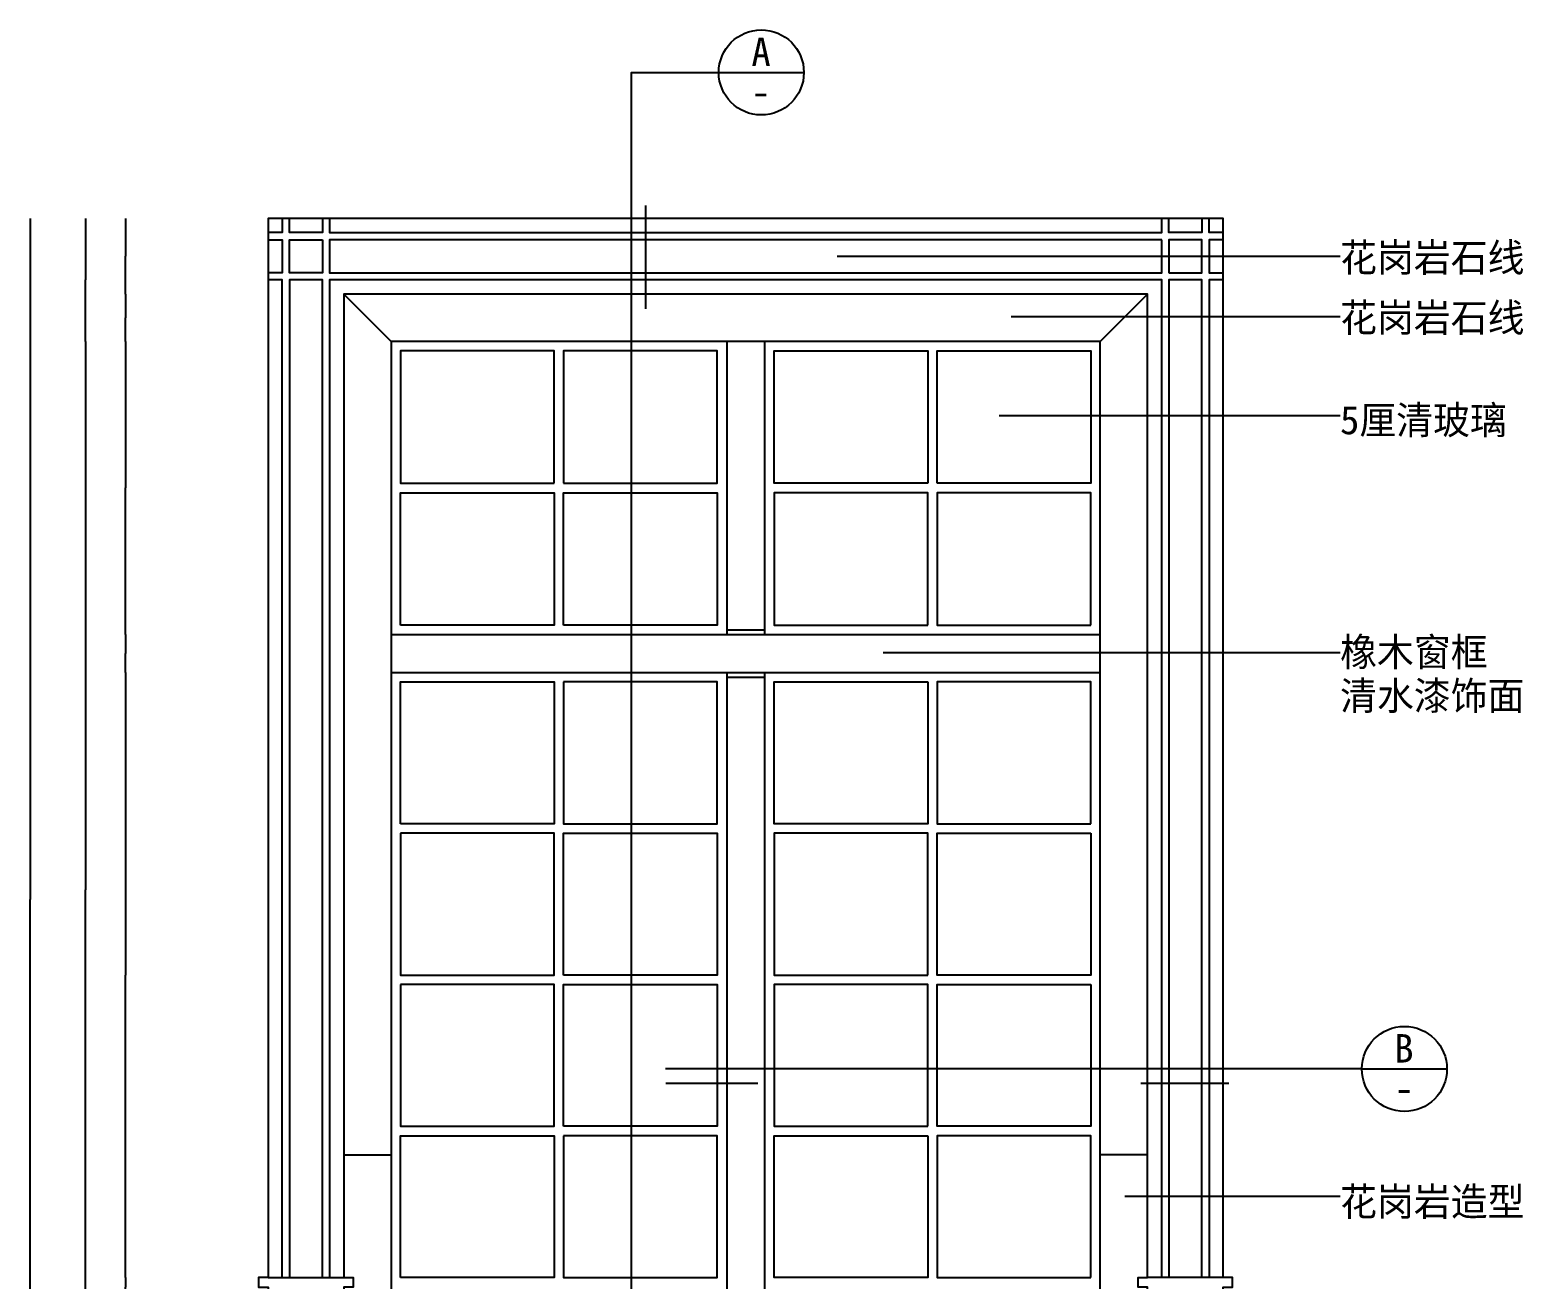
# Model space of a CAD drawing. Header units: metres. Extents: x 237 to 5358, y 156 to 7022.
# Drawn here: x 237 to 3395, y 4099 to 6741 of the extents above; entities that cross this region are included whole.
import ezdxf

# ---------------------------------------------------------------- set-up
doc = ezdxf.new("R2010")
doc.units = ezdxf.units.M
for name, color, linetype in [('3', 3, 'Continuous'), ('4', 4, 'Continuous'), ('7', 7, 'Continuous'), ('BH', 3, 'Continuous'), ('DIM', 3, 'Continuous'), ('TEXT', 3, 'Continuous')]:
    doc.layers.add(name, color=color, linetype=linetype)
doc.dimstyles.get("Standard").update_dxf_attribs({"dimtxt": 2.5, "dimasz": 2.5, "dimexe": 1.25, "dimexo": 0.625, "dimtad": 1, "dimcen": 2.5, "dimazin": 3, "dimtfac": 1, "dimtmove": 0, "dimatfit": 3})

# ---------------------------------------------------------------- blocks, each defined once
blk = doc.blocks.new('*D36')
for p, q in [((438.92, 5382.07), (438.92, 4742.08)), ((438.67, 4742.08), (438.42, 4742.08)), ((438.92, 4102.08), (438.92, 4742.08)), ((438.92, 4742.08), (438.92, 4742.08)), ((439.17, 4742.08), (439.42, 4742.08))]:
    blk.add_line(p, q)
at = {"layer": 'Defpoints'}
for p in [(438.92, 5382.07), (438.92, 4742.08), (438.92, 4102.08)]:
    blk.add_point(p, dxfattribs=at)
at = {"layer": 'DIM', "insert": (438.92, 4743.205), "char_height": 1, "attachment_point": 5}
blk.add_mtext('0', dxfattribs=at)
blk = doc.blocks.new('*D37')
for p, q in [((237.07, 6342.08), (237.07, 4902.08)), ((236.82, 4902.08), (236.57, 4902.08)), ((237.07, 3462.08), (237.07, 4902.08)), ((237.07, 4902.08), (237.07, 4902.08)), ((237.32, 4902.08), (237.57, 4902.08))]:
    blk.add_line(p, q)
at = {"layer": 'Defpoints'}
for p in [(237.07, 6342.08), (237.07, 4902.08), (237.07, 3462.08)]:
    blk.add_point(p, dxfattribs=at)
at = {"layer": 'DIM', "insert": (237.07, 4903.205), "char_height": 1, "attachment_point": 5}
blk.add_mtext('0', dxfattribs=at)
blk = doc.blocks.new('*D38')
for p, q in [((353.91, 6082.08), (353.91, 4922.08)), ((353.66, 4922.08), (353.41, 4922.08)), ((353.91, 3762.08), (353.91, 4922.08)), ((353.91, 4922.08), (353.91, 4922.08)), ((354.16, 4922.08), (354.41, 4922.08))]:
    blk.add_line(p, q)
at = {"layer": 'Defpoints'}
for p in [(353.91, 6082.08), (353.91, 4922.08), (353.91, 3762.08)]:
    blk.add_point(p, dxfattribs=at)
at = {"layer": 'DIM', "insert": (353.91, 4923.205), "char_height": 1, "attachment_point": 5}
blk.add_mtext('0', dxfattribs=at)
blk = doc.blocks.new('*D41')
for p, q in [((438.67, 4082.08), (438.42, 4082.08)), ((438.92, 4102.08), (438.92, 4082.08)), ((438.92, 4062.08), (438.92, 4082.08)), ((438.92, 4082.08), (438.92, 4082.08)), ((439.17, 4082.08), (439.42, 4082.08))]:
    blk.add_line(p, q)
at = {"layer": 'Defpoints'}
for p in [(438.92, 4102.08), (438.92, 4082.08), (438.92, 4062.08)]:
    blk.add_point(p, dxfattribs=at)
at = {"layer": 'DIM', "insert": (438.92, 4083.205), "char_height": 1, "attachment_point": 5}
blk.add_mtext('0', dxfattribs=at)
blk = doc.blocks.new('*D46')
for p, q in [((438.92, 6082.08), (438.92, 5772.08)), ((438.67, 5772.08), (438.42, 5772.08)), ((438.92, 5462.07), (438.92, 5772.08)), ((438.92, 5772.08), (438.92, 5772.08)), ((439.17, 5772.08), (439.42, 5772.08))]:
    blk.add_line(p, q)
at = {"layer": 'Defpoints'}
for p in [(438.92, 6082.08), (438.92, 5772.08), (438.92, 5462.07)]:
    blk.add_point(p, dxfattribs=at)
at = {"layer": 'DIM', "insert": (438.92, 5773.205), "char_height": 1, "attachment_point": 5}
blk.add_mtext('0', dxfattribs=at)
blk = doc.blocks.new('*D47')
for p, q in [((438.92, 5462.07), (438.92, 5422.07)), ((438.67, 5422.07), (438.42, 5422.07)), ((438.92, 5382.07), (438.92, 5422.07)), ((438.92, 5422.07), (438.92, 5422.07)), ((439.17, 5422.07), (439.42, 5422.07))]:
    blk.add_line(p, q)
at = {"layer": 'Defpoints'}
for p in [(438.92, 5462.07), (438.92, 5422.07), (438.92, 5382.07)]:
    blk.add_point(p, dxfattribs=at)
at = {"layer": 'DIM', "insert": (438.92, 5423.195), "char_height": 1, "attachment_point": 5}
blk.add_mtext('0', dxfattribs=at)
blk = doc.blocks.new('*D48')
for p, q in [((438.92, 6342.08), (438.92, 6262.08)), ((438.67, 6262.08), (438.42, 6262.08)), ((438.92, 6182.08), (438.92, 6262.08)), ((438.92, 6262.08), (438.92, 6262.08)), ((439.17, 6262.08), (439.42, 6262.08))]:
    blk.add_line(p, q)
at = {"layer": 'Defpoints'}
for p in [(438.92, 6342.08), (438.92, 6262.08), (438.92, 6182.08)]:
    blk.add_point(p, dxfattribs=at)
at = {"layer": 'DIM', "insert": (438.92, 6263.205), "char_height": 1, "attachment_point": 5}
blk.add_mtext('0', dxfattribs=at)
blk = doc.blocks.new('*D49')
for p, q in [((438.92, 6182.08), (438.92, 6132.08)), ((438.67, 6132.08), (438.42, 6132.08)), ((438.92, 6082.08), (438.92, 6132.08)), ((438.92, 6132.08), (438.92, 6132.08)), ((439.17, 6132.08), (439.42, 6132.08))]:
    blk.add_line(p, q)
at = {"layer": 'Defpoints'}
for p in [(438.92, 6182.08), (438.92, 6132.08), (438.92, 6082.08)]:
    blk.add_point(p, dxfattribs=at)
at = {"layer": 'DIM', "insert": (438.92, 6133.205), "char_height": 1, "attachment_point": 5}
blk.add_mtext('0', dxfattribs=at)
blk = doc.blocks.new('*D50')
for p, q in [((353.91, 6342.08), (353.91, 6212.08)), ((353.66, 6212.08), (353.41, 6212.08)), ((353.91, 6082.08), (353.91, 6212.08)), ((353.91, 6212.08), (353.91, 6212.08)), ((354.16, 6212.08), (354.41, 6212.08))]:
    blk.add_line(p, q)
at = {"layer": 'Defpoints'}
for p in [(353.91, 6342.08), (353.91, 6212.08), (353.91, 6082.08)]:
    blk.add_point(p, dxfattribs=at)
at = {"layer": 'DIM', "insert": (353.91, 6213.205), "char_height": 1, "attachment_point": 5}
blk.add_mtext('0', dxfattribs=at)

msp = doc.modelspace()

# ---------------------------------------------------------------- hatches: boundary and pattern name
at = {"layer": 'BH'}
h = msp.add_hatch(dxfattribs=at)
h.set_pattern_fill('AR-RROOF', scale=300)
h.paths.add_polyline_path([(1345.35, 6062.08), (1020.35, 6062.08), (1020.35, 5782.08), (1345.35, 5782.08)])
h.paths.add_polyline_path([(1690.35, 5782.08), (1690.35, 6062.08), (1365.35, 6062.08), (1365.35, 5782.08)])
h.paths.add_polyline_path([(1690.35, 5762.08), (1365.35, 5762.08), (1365.35, 5482.07), (1690.35, 5482.07)])
h.paths.add_polyline_path([(1345.35, 5482.07), (1345.35, 5762.08), (1020.35, 5762.08), (1020.35, 5482.07)])
h.paths.add_polyline_path([(1810.35, 5762.08), (1810.35, 5482.07), (2135.35, 5482.07), (2135.35, 5762.08)])
h.paths.add_polyline_path([(1810.35, 5782.08), (2135.35, 5782.08), (2135.35, 6062.08), (1810.35, 6062.08)])
h.paths.add_polyline_path([(2155.35, 6062.08), (2155.35, 5782.08), (2480.35, 5782.08), (2480.35, 6062.08)])
h.paths.add_polyline_path([(2480.35, 5762.08), (2155.35, 5762.08), (2155.35, 5482.07), (2480.35, 5482.07)])
h.paths.add_polyline_path([(2480.35, 5362.07), (2155.35, 5362.07), (2155.35, 5062.07), (2480.35, 5062.07)])
h.paths.add_polyline_path([(2135.35, 5062.07), (2135.35, 5362.07), (1810.35, 5362.07), (1810.35, 5062.07)])
h.paths.add_polyline_path([(1690.35, 5062.07), (1690.35, 5362.07), (1365.35, 5362.07), (1365.35, 5062.07)])
h.paths.add_polyline_path([(1345.35, 5062.07), (1345.35, 5362.07), (1020.35, 5362.07), (1020.35, 5062.07)])
h = msp.add_hatch(dxfattribs=at)
h.set_pattern_fill('AR-RROOF', scale=300)
h.paths.add_polyline_path([(1345.35, 5042.07), (1020.35, 5042.07), (1020.35, 4742.08), (1345.35, 4742.08)])
h.paths.add_polyline_path([(1365.35, 4742.08), (1690.35, 4742.08), (1690.35, 5042.07), (1365.35, 5042.07)])
h.paths.add_polyline_path([(1365.35, 4722.07), (1365.35, 4422.08), (1690.35, 4422.08), (1690.35, 4722.07)])
h.paths.add_polyline_path([(1020.35, 4722.07), (1020.35, 4422.08), (1345.35, 4422.08), (1345.35, 4722.07)])
h.paths.add_polyline_path([(1020.35, 4402.08), (1020.35, 4102.08), (1345.35, 4102.08), (1345.35, 4402.08)])
h.paths.add_polyline_path([(1365.35, 4402.08), (1365.35, 4102.08), (1690.35, 4102.08), (1690.35, 4402.08)])
h.paths.add_polyline_path([(1365.35, 4082.08), (1365.35, 4012.08), (1690.35, 4012.08), (1690.35, 4082.08)])
h.paths.add_polyline_path([(1020.35, 4082.08), (1020.35, 4012.08), (1345.35, 4012.08), (1345.35, 4082.08)])
h.paths.add_polyline_path([(1190.33, 3992.08), (1123.72, 3992.08, 0.26), (1107.28, 3956.92, -0.8), (1100.17, 3956.92, 0.26), (1083.72, 3992.08), (1020.35, 3992.08), (1020.35, 3986.48), (1053.47, 3929.13, 0.23), (1087.15, 3934.36, -0.8), (1090.7, 3928.21, 0.23), (1069.33, 3901.66), (1103.72, 3842.08), (1138.12, 3901.66, 0.23), (1116.75, 3928.21, -0.8), (1120.3, 3934.36, 0.23), (1153.98, 3929.13)])
h.paths.add_polyline_path([(1161.7, 3922.5, 0.23), (1183.07, 3895.95, -0.8), (1179.52, 3889.8, 0.23), (1145.84, 3895.03), (1109.5, 3832.08), (1176.1, 3832.08, 0.26), (1192.55, 3867.23, -0.8), (1199.65, 3867.23, 0.26), (1216.1, 3832.08), (1282.7, 3832.08), (1246.36, 3895.03, 0.23), (1212.68, 3889.8, -0.8), (1209.13, 3895.95, 0.23), (1230.5, 3922.5), (1196.1, 3982.08)])
h.paths.add_polyline_path([(1201.87, 3992.08), (1238.22, 3929.13, 0.23), (1271.9, 3934.36, -0.8), (1275.45, 3928.21, 0.23), (1254.08, 3901.66), (1288.48, 3842.08), (1322.87, 3901.66, 0.23), (1301.5, 3928.21, -0.8), (1305.06, 3934.36, 0.23), (1338.74, 3929.13), (1345.35, 3940.59), (1345.35, 3992.08), (1308.48, 3992.08, 0.26), (1292.03, 3956.92, -0.8), (1284.93, 3956.92, 0.26), (1268.48, 3992.08)])
h.paths.add_polyline_path([(1345.35, 3896.58, 0.1), (1330.59, 3895.03), (1294.25, 3832.08), (1345.35, 3832.08)])
h.paths.add_polyline_path([(1061.61, 3895.03, 0.23), (1027.93, 3889.8, -0.8), (1024.38, 3895.95, 0.23), (1045.75, 3922.5), (1020.35, 3966.48), (1020.35, 3843.93, 0.1), (1031.35, 3832.08), (1097.95, 3832.08)])
h.paths.add_polyline_path([(1345.35, 3782.08), (1345.35, 3812.08), (1020.35, 3812.08), (1020.35, 3782.08)])
h.paths.add_polyline_path([(1690.35, 3782.08), (1690.35, 3812.08), (1365.35, 3812.08), (1365.35, 3782.08)])
h.paths.add_polyline_path([(1467.46, 3832.08), (1431.11, 3895.03, 0.23), (1397.43, 3889.8, -0.8), (1393.88, 3895.95, 0.23), (1415.25, 3922.5), (1380.85, 3982.08), (1365.35, 3955.23), (1365.35, 3897.23, 0.02), (1367.82, 3895.95, -0.69), (1365.35, 3889.63), (1365.35, 3835.79, 0.23), (1377.3, 3867.23, -0.8), (1384.4, 3867.23, 0.26), (1400.85, 3832.08)])
h.paths.add_polyline_path([(1507.63, 3901.66, 0.23), (1486.26, 3928.21, -0.8), (1489.81, 3934.36, 0.23), (1523.49, 3929.13), (1559.83, 3992.08), (1493.23, 3992.08, 0.26), (1476.78, 3956.92, -0.8), (1469.68, 3956.92, 0.26), (1453.23, 3992.08), (1386.63, 3992.08), (1422.97, 3929.13, 0.23), (1456.65, 3934.36, -0.8), (1460.2, 3928.21, 0.23), (1438.83, 3901.66), (1473.23, 3842.08)])
h.paths.add_polyline_path([(1562.05, 3867.23, -0.8), (1569.16, 3867.23, 0.26), (1585.6, 3832.08), (1652.21, 3832.08), (1615.86, 3895.03, 0.23), (1582.18, 3889.8, -0.8), (1578.63, 3895.95, 0.23), (1600, 3922.5), (1565.6, 3982.08), (1531.21, 3922.5, 0.23), (1552.58, 3895.95, -0.8), (1549.03, 3889.8, 0.23), (1515.35, 3895.03), (1479, 3832.08), (1545.6, 3832.08, 0.26)])
h.paths.add_polyline_path([(1654.43, 3956.92, 0.26), (1637.98, 3992.08), (1571.38, 3992.08), (1607.72, 3929.13, 0.23), (1641.4, 3934.36, -0.8), (1644.95, 3928.21, 0.23), (1623.58, 3901.66), (1657.98, 3842.08), (1690.35, 3898.15), (1690.35, 3907.93, 0.18), (1671.01, 3928.21, -0.8), (1674.56, 3934.36, 0.11), (1690.35, 3927.97), (1690.35, 3992.08), (1677.98, 3992.08, 0.26), (1661.53, 3956.92, -0.8)])
h.paths.add_polyline_path([(1690.35, 3832.08), (1690.35, 3878.15), (1663.75, 3832.08)])
h.paths.add_polyline_path([(1810.35, 4402.08), (1810.35, 4102.08), (2135.35, 4102.08), (2135.35, 4402.08)])
h.paths.add_polyline_path([(1810.35, 4722.07), (1810.35, 4422.08), (2135.35, 4422.08), (2135.35, 4722.07)])
h.paths.add_polyline_path([(2135.35, 4742.08), (2135.35, 5042.07), (1810.35, 5042.07), (1810.35, 4742.08)])
h.paths.add_polyline_path([(2155.35, 4742.08), (2480.35, 4742.08), (2480.35, 5042.07), (2155.35, 5042.07)])
h.paths.add_polyline_path([(2480.35, 4422.08), (2480.35, 4722.07), (2155.35, 4722.07), (2155.35, 4422.08)])
h.paths.add_polyline_path([(2155.35, 4402.08), (2155.35, 4102.08), (2480.35, 4102.08), (2480.35, 4402.08)])
h.paths.add_polyline_path([(2155.35, 4082.08), (2155.35, 4012.08), (2480.35, 4012.08), (2480.35, 4082.08)])
h.paths.add_polyline_path([(1810.35, 4082.08), (1810.35, 4012.08), (2135.35, 4012.08), (2135.35, 4082.08)])
h.paths.add_polyline_path([(2007.48, 3992.08), (1940.88, 3992.08), (1977.22, 3929.13, 0.23), (2010.9, 3934.36, -0.8), (2014.45, 3928.21, 0.23), (1993.08, 3901.66), (2027.48, 3842.08), (2061.88, 3901.66, 0.23), (2040.51, 3928.21, -0.8), (2044.06, 3934.36, 0.23), (2077.74, 3929.13), (2114.08, 3992.08), (2047.48, 3992.08, 0.26), (2031.03, 3956.92, -0.8), (2023.93, 3956.92, 0.26)])
h.paths.add_polyline_path([(1900.71, 3922.5, 0.23), (1922.08, 3895.95, -0.8), (1918.53, 3889.8, 0.23), (1884.85, 3895.03), (1848.5, 3832.08), (1915.1, 3832.08, 0.26), (1931.55, 3867.23, -0.8), (1938.66, 3867.23, 0.26), (1955.1, 3832.08), (2021.71, 3832.08), (1985.36, 3895.03, 0.23), (1951.68, 3889.8, -0.8), (1948.13, 3895.95, 0.23), (1969.5, 3922.5), (1935.1, 3982.08)])
h.paths.add_polyline_path([(1929.33, 3992.08), (1862.73, 3992.08, 0.26), (1846.28, 3956.92, -0.8), (1839.18, 3956.92, 0.26), (1822.73, 3992.08), (1810.35, 3992.08), (1810.35, 3927.97, 0.11), (1826.15, 3934.36, -0.8), (1829.7, 3928.21, 0.18), (1810.35, 3907.93), (1810.35, 3898.15), (1842.73, 3842.08), (1877.13, 3901.66, 0.23), (1855.76, 3928.21, -0.8), (1859.31, 3934.36, 0.23), (1892.99, 3929.13)])
h.paths.add_polyline_path([(1810.35, 3832.08), (1836.96, 3832.08), (1810.35, 3878.16)])
h.paths.add_polyline_path([(1810.35, 3812.08), (1810.35, 3782.08), (2135.35, 3782.08), (2135.35, 3812.08)])
h.paths.add_polyline_path([(2116.31, 3867.23, -0.8), (2123.41, 3867.23, 0.23), (2135.35, 3835.79), (2135.35, 3889.63, -0.69), (2132.88, 3895.95, 0.02), (2135.35, 3897.23), (2135.35, 3955.23), (2119.86, 3982.08), (2085.46, 3922.5, 0.23), (2106.83, 3895.95, -0.8), (2103.28, 3889.8, 0.23), (2069.6, 3895.03), (2033.25, 3832.08), (2099.86, 3832.08, 0.26)])
h.paths.add_polyline_path([(2155.35, 3832.08), (2206.46, 3832.08), (2170.12, 3895.03, 0.1), (2155.35, 3896.58)])
h.paths.add_polyline_path([(2212.23, 3842.08), (2246.63, 3901.66, 0.23), (2225.26, 3928.21, -0.8), (2228.81, 3934.36, 0.23), (2262.49, 3929.13), (2298.84, 3992.08), (2232.23, 3992.08, 0.26), (2215.78, 3956.92, -0.8), (2208.68, 3956.92, 0.26), (2192.23, 3992.08), (2155.35, 3992.08), (2155.35, 3940.59), (2161.97, 3929.13, 0.23), (2195.65, 3934.36, -0.8), (2199.21, 3928.21, 0.23), (2177.84, 3901.66)])
h.paths.add_polyline_path([(2284.61, 3832.08, 0.26), (2301.06, 3867.23, -0.8), (2308.16, 3867.23, 0.26), (2324.61, 3832.08), (2391.21, 3832.08), (2354.87, 3895.03, 0.23), (2321.19, 3889.8, -0.8), (2317.64, 3895.95, 0.23), (2339.01, 3922.5), (2304.61, 3982.08), (2270.21, 3922.5, 0.23), (2291.58, 3895.95, -0.8), (2288.03, 3889.8, 0.23), (2254.35, 3895.03), (2218.01, 3832.08)])
h.paths.add_polyline_path([(2431.38, 3901.66, 0.23), (2410.01, 3928.21, -0.8), (2413.56, 3934.36, 0.23), (2447.24, 3929.13), (2480.35, 3986.48), (2480.35, 3992.08), (2416.99, 3992.08, 0.26), (2400.54, 3956.92, -0.8), (2393.43, 3956.92, 0.26), (2376.99, 3992.08), (2310.38, 3992.08), (2346.73, 3929.13, 0.23), (2380.41, 3934.36, -0.8), (2383.96, 3928.21, 0.23), (2362.59, 3901.66), (2396.99, 3842.08)])
h.paths.add_polyline_path([(2480.35, 3966.48), (2454.96, 3922.5, 0.23), (2476.33, 3895.95, -0.8), (2472.78, 3889.8, 0.23), (2439.1, 3895.03), (2402.76, 3832.08), (2469.36, 3832.08, 0.1), (2480.35, 3843.93)])
h.paths.add_polyline_path([(2155.35, 3812.08), (2155.35, 3782.08), (2480.35, 3782.08), (2480.35, 3812.08)])

# ---------------------------------------------------------------- linework, layer by layer
at = {"layer": '3'}
for p, q in [((900.35, 6182.08), (1000.35, 6082.08)), ((2600.35, 6182.08), (2500.35, 6082.08)), ((1710.35, 5472.07), (1790.35, 5472.07)), ((1710.35, 5372.07), (1790.35, 5372.07)), ((740.35, 4102.08), (900.35, 4102.08)), ((2760.35, 4102.08), (2600.35, 4102.08))]:
    msp.add_line(p, q, dxfattribs=at)
for points in [[(770.35, 6342.08), (770.35, 6312.08), (740.35, 6312.08)], [(855.35, 6342.08), (855.35, 6312.08), (785.35, 6312.08), (785.35, 6342.08)], [(870.35, 6342.08), (870.35, 6312.08), (2630.35, 6312.08), (2630.35, 6342.08)], [(2715.35, 6342.08), (2715.35, 6312.08), (2645.35, 6312.08), (2645.35, 6342.08)], [(2760.35, 6312.08), (2730.35, 6312.08), (2730.35, 6342.08)], [(740.35, 6297.08), (770.35, 6297.08), (770.35, 6227.08), (740.35, 6227.08)], [(2760.35, 6297.08), (2730.35, 6297.08), (2730.35, 6227.08), (2760.35, 6227.08)], [(770.35, 4102.08), (770.35, 6212.08), (740.35, 6212.08)], [(855.35, 4102.08), (855.35, 6212.08), (785.35, 6212.08), (785.35, 4102.08)], [(2630.35, 4102.08), (2630.35, 6212.08), (870.35, 6212.08), (870.35, 4102.08)], [(2715.35, 4102.08), (2715.35, 6212.08), (2645.35, 6212.08), (2645.35, 4102.08)], [(2760.35, 6212.08), (2730.35, 6212.08), (2730.35, 4102.08)]]:
    msp.add_lwpolyline(points, dxfattribs=at)
for points in [[(855.35, 6297.08), (855.35, 6227.08), (785.35, 6227.08), (785.35, 6297.08)], [(2630.35, 6297.08), (870.35, 6297.08), (870.35, 6227.08), (2630.35, 6227.08)], [(2645.35, 6227.08), (2715.35, 6227.08), (2715.35, 6297.08), (2645.35, 6297.08)], [(1345.35, 5782.08), (1345.35, 6062.08), (1020.35, 6062.08), (1020.35, 5782.08)], [(1365.35, 5782.08), (1690.35, 5782.08), (1690.35, 6062.08), (1365.35, 6062.08)], [(2135.35, 5782.08), (1810.35, 5782.08), (1810.35, 6062.08), (2135.35, 6062.08)], [(2155.35, 5782.08), (2155.35, 6062.08), (2480.35, 6062.08), (2480.35, 5782.08)], [(1020.35, 5482.07), (1020.35, 5762.08), (1345.35, 5762.08), (1345.35, 5482.07)], [(1365.35, 5482.07), (1365.35, 5762.08), (1690.35, 5762.08), (1690.35, 5482.07)], [(2135.35, 5482.07), (2135.35, 5762.08), (1810.35, 5762.08), (1810.35, 5482.07)], [(2480.35, 5482.07), (2480.35, 5762.08), (2155.35, 5762.08), (2155.35, 5482.07)], [(1020.35, 5062.07), (1020.35, 5362.07), (1345.35, 5362.07), (1345.35, 5062.07)], [(1365.35, 5362.07), (1365.35, 5062.07), (1690.35, 5062.07), (1690.35, 5362.07)], [(2135.35, 5362.07), (2135.35, 5062.07), (1810.35, 5062.07), (1810.35, 5362.07)], [(2480.35, 5062.07), (2480.35, 5362.07), (2155.35, 5362.07), (2155.35, 5062.07)], [(1020.35, 5042.07), (1020.35, 4742.08), (1345.35, 4742.08), (1345.35, 5042.07)], [(1365.35, 4742.08), (1365.35, 5042.07), (1690.35, 5042.07), (1690.35, 4742.08)], [(2135.35, 4742.08), (2135.35, 5042.07), (1810.35, 5042.07), (1810.35, 4742.08)], [(2480.35, 5042.07), (2480.35, 4742.08), (2155.35, 4742.08), (2155.35, 5042.07)], [(1020.35, 4722.07), (1020.35, 4422.08), (1345.35, 4422.08), (1345.35, 4722.07)], [(1365.35, 4422.08), (1365.35, 4722.07), (1690.35, 4722.07), (1690.35, 4422.08)], [(2135.35, 4422.08), (2135.35, 4722.07), (1810.35, 4722.07), (1810.35, 4422.08)], [(2480.35, 4722.07), (2480.35, 4422.08), (2155.35, 4422.08), (2155.35, 4722.07)], [(1020.35, 4102.08), (1020.35, 4402.08), (1345.35, 4402.08), (1345.35, 4102.08)], [(1365.35, 4402.08), (1365.35, 4102.08), (1690.35, 4102.08), (1690.35, 4402.08)], [(2135.35, 4402.08), (2135.35, 4102.08), (1810.35, 4102.08), (1810.35, 4402.08)], [(2480.35, 4102.08), (2480.35, 4402.08), (2155.35, 4402.08), (2155.35, 4102.08)]]:
    msp.add_lwpolyline(points, close=True, dxfattribs=at)
at = {"layer": '4'}
for points in [[(2780.35, 4012.08), (2780.35, 4062.08), (2760.35, 4062.08), (2760.35, 4082.08), (2780.35, 4082.08), (2780.35, 4102.08), (2760.35, 4102.08), (2760.35, 6342.08), (740.35, 6342.08), (740.35, 4102.08), (720.35, 4102.08), (720.35, 4082.08), (740.35, 4082.08), (740.35, 4062.08), (720.35, 4062.08), (720.35, 4012.08)], [(2500.35, 4062.08), (2600.35, 4062.08), (2600.35, 4082.08), (2580.35, 4082.08), (2580.35, 4102.08), (2600.35, 4102.08), (2600.35, 6182.08), (900.35, 6182.08), (900.35, 4102.08), (920.35, 4102.08), (920.35, 4082.08), (900.35, 4082.08), (900.35, 4062.08), (1000.35, 4062.08)], [(2500.35, 4012.08), (2500.35, 6082.08), (1000.35, 6082.08), (1000.35, 4012.08)]]:
    msp.add_lwpolyline(points, dxfattribs=at)
at = {"layer": '7'}
for p, q in [((1710.35, 6082.08), (1710.35, 5462.07)), ((1790.35, 6082.08), (1790.35, 5462.07)), ((1000.35, 5462.07), (2500.35, 5462.07)), ((1000.35, 5382.07), (2500.35, 5382.07)), ((1710.35, 5382.07), (1710.35, 4012.08)), ((1790.35, 5382.07), (1790.35, 4012.08)), ((900.35, 4362.08), (1000.35, 4362.08)), ((2600.35, 4362.08), (2500.35, 4362.08))]:
    msp.add_line(p, q, dxfattribs=at)
at = {"layer": 'DIM'}
msp.add_line((3053.61, 4543.37), (1581.08, 4543.37), dxfattribs=at)
for points in [[(1509.06, 3593.7), (1509.06, 6650.81), (1693.52, 6650.81)], [(1693.52, 6650.81), (1873.52, 6650.81)], [(1539.06, 6150.56), (1539.06, 6369.72)], [(3053.61, 4543.37), (3233.61, 4543.37)], [(1581.79, 4513.37), (1775.85, 4513.37)], [(2585.88, 4513.37), (2772.52, 4513.37)]]:
    msp.add_lwpolyline(points, dxfattribs=at)
for centre in [(1783.52, 6650.81), (3143.61, 4543.37)]:
    msp.add_circle(centre, 90, dxfattribs=at)

# ---------------------------------------------------------------- texts
for s, p in [('A', (1762.53, 6664.41)), ('-', (1762.37, 6580.16)), ('B', (3122.22, 4556.97)), ('-', (3122.52, 4472.74))]:
    msp.add_text(s, height=60, dxfattribs=at).set_placement(p)
at = {"layer": 'TEXT'}
for s, p in [('花岗岩石线', (3007.59, 6229.37)), ('花岗岩石线', (3007.59, 6102.31)), ('5厘清玻璃', (3007.46, 5885.67)), ('橡木窗框', (3007.59, 5395.15)), ('清水漆饰面', (3007.59, 5302.55)), ('花岗岩造型', (3007.59, 4232.75))]:
    msp.add_text(s, height=60, dxfattribs=at).set_placement(p)

# ---------------------------------------------------------------- dimensions: what is measured, and where the dimension line sits
at = {"layer": 'DIM'}
for base, p1, p2, picture, middle in [((237.07, 4902.08), (237.07, 6342.08), (237.07, 3462.08), '*D37', (237.07, 4903.205)), ((353.91, 6212.08), (353.91, 6342.08), (353.91, 6082.08), '*D50', (353.91, 6213.205)), ((438.92, 6262.08), (438.92, 6342.08), (438.92, 6182.08), '*D48', (438.92, 6263.205)), ((438.92, 6132.08), (438.92, 6182.08), (438.92, 6082.08), '*D49', (438.92, 6133.205)), ((353.91, 4922.08), (353.91, 6082.08), (353.91, 3762.08), '*D38', (353.91, 4923.205)), ((438.92, 5772.08), (438.92, 6082.08), (438.92, 5462.07), '*D46', (438.92, 5773.205)), ((438.92, 5422.07), (438.92, 5462.07), (438.92, 5382.07), '*D47', (438.92, 5423.195)), ((438.92, 4742.08), (438.92, 5382.07), (438.92, 4102.08), '*D36', (438.92, 4743.205)), ((438.92, 4082.08), (438.92, 4102.08), (438.92, 4062.08), '*D41', (438.92, 4083.205))]:
    dim = msp.add_linear_dim(base=base, p1=p1, p2=p2, dimstyle='Standard', dxfattribs=at)
    dim.commit()
    dim.dimension.update_dxf_attribs({"geometry": picture, "text_midpoint": middle})

# ---------------------------------------------------------------- leaders
for points in [[(1943.8, 6262.52), (3007.59, 6262.52)], [(2312.03, 6134.74), (3007.59, 6134.74)], [(2286.46, 5925.18), (3007.59, 5925.18)], [(2040.97, 5424.27), (3007.59, 5424.27)], [(2552.41, 4274.24), (3007.59, 4274.24)]]:
    msp.add_leader(points, dimstyle='Standard', dxfattribs=at)

doc.saveas('drawing.dxf')
